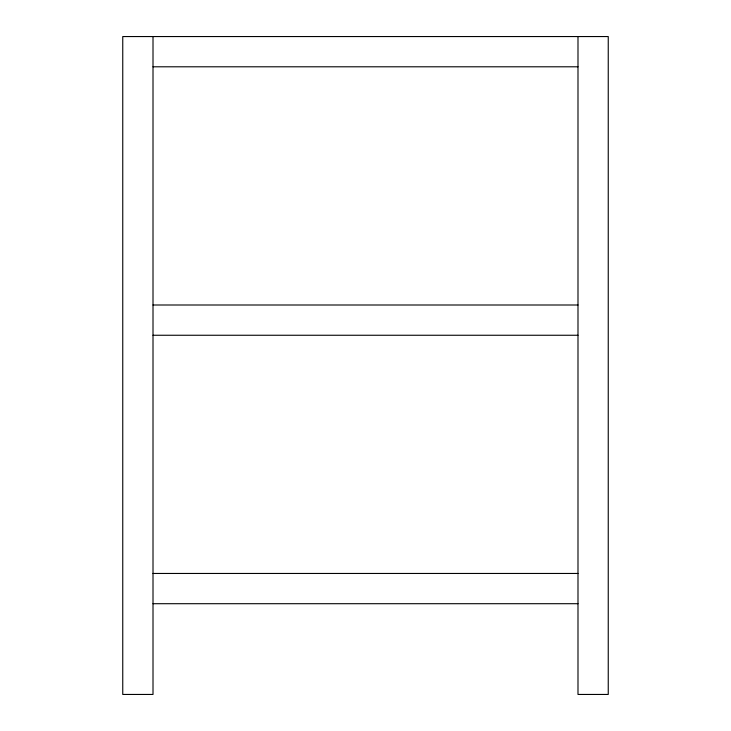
<?xml version="1.0" encoding="UTF-8"?>
<svg xmlns="http://www.w3.org/2000/svg" width="731" height="731" viewBox="0 0 731 731"><rect width="100%" height="100%" fill="white"/><g stroke="black" fill="none" stroke-linecap="round" stroke-linejoin="round"><path stroke-width="1.1" d="M153.007 66.795L577.993 66.795M153.007 305.001L577.993 305.001M153.007 335.255L577.993 335.255M153.007 573.46L577.993 573.46M153.007 603.705L577.993 603.705M577.993 36.55L577.993 694.45L608.247 694.45L608.247 36.55L122.753 36.55L122.753 694.45L153.007 694.45L153.007 36.55"/></g></svg>
